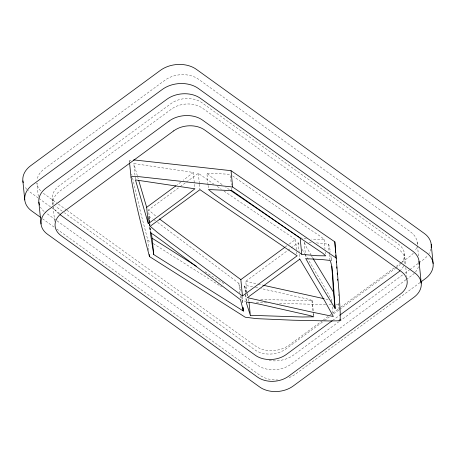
<?xml version="1.0" encoding="UTF-8"?>
<svg xmlns="http://www.w3.org/2000/svg" width="456" height="456" viewBox="0 0 456 456"><rect width="100%" height="100%" fill="white"/><g stroke="black" fill="none" stroke-linecap="round" stroke-linejoin="round"><path stroke-width="0.34" stroke-dasharray="2.28 1.71" d="M129.344 161.487L129.675 160.558L132.069 160.067M148.667 216.674L149.306 216.583L152.236 218.487M338.626 303.32L339.144 310.992M252.618 286.71L247.22 285.781L244.878 285.906L244.769 286.664L246.457 291.692M135.381 179.236L133.819 163.556L193.258 172.453L183.221 180.342M232.623 175.908L294.724 219.148L321.292 236.972L324.096 239.497L315.113 239.349A154.025 111.355 -5.7 0 1 311.659 239.047M180.798 182.166L177.127 184.902M149.842 222.859L148.548 209.902L179.664 187.034M180.228 186.618L185.888 182.463M186.453 182.047L198.331 173.314L213.944 184.201M285.222 247.01L288.637 244.501M289.207 244.08L295.465 239.48L223.582 190.79M246.924 292.889L245.767 281.301L287.371 250.72M287.941 250.304L298.201 242.763L299.649 245.185M322.506 320.591L289.098 345.141A23.797 17.203 -5.7 0 1 255.537 346.064L67.015 210.324M323.042 320.192L329.511 315.444M330.047 315.045L332.202 313.46M332.743 313.067L340.284 307.521M340.826 307.127L394.166 267.923M396.321 266.338L401.166 262.776M402.249 261.983L409.79 256.437A23.797 17.203 -5.7 0 0 413.905 252.499M322.398 322.113L285.861 348.96A22.036 15.931 -5.7 0 1 254.79 349.815L64.478 212.792M324.547 320.534L329.38 316.977M333.678 313.819L339.053 309.869M339.589 309.476L395.466 268.407M396.002 268.014L397.615 266.828A22.036 15.931 -5.7 0 0 400.265 264.514M332.612 320.454L339.133 315.666M339.065 321.611L293.698 354.956A25.559 18.479 -5.7 0 1 267.769 360.223M339.606 321.212L402.802 274.768M404.962 273.178L409.283 270.003M409.824 269.604L418.465 263.255M419.007 262.855L423.328 259.681A25.559 18.479 -5.7 0 0 427.745 255.451M405.977 279.727L291.002 364.23A23.797 17.203 -5.7 0 1 257.44 365.148L45.281 212.393M406.307 279.482L411.694 275.527A23.797 17.203 -5.7 0 0 414.561 273.024M420.067 282.56L295.602 374.04A25.559 18.479 -5.7 0 1 287.622 378.144M260.724 299.353L304.488 300.726L312.217 300.43L308.29 299.199L260.992 288.517M338.466 304.18L336.135 304.465M311.117 255.229C309.242 251.096 305.115 246.24 304.511 242.261M331.352 304.574L327.488 304.591M325.681 304.585L277.647 303.365M331.438 300.128L331.917 302.185M266.606 302.915L255.081 302.299M208.033 184.76L206.876 173.172L230.297 174.289M308.957 242.375L312.502 242.592M316.458 242.877L328.577 244.199L329.488 246.673L330.418 252.111M300.133 237.952L306.911 238.596M246.622 301.513L243.612 300.863L241.708 299.677M328.138 299.529L324.649 298.817M255.497 287.308L258.067 287.867M245.767 281.301L257.475 283.934M258.164 284.094L262.987 285.177M223.856 283.621L203.917 271.046M132.593 178.04L140.727 212.815L147.835 240.187L150.218 241.691M153.193 243.578L220.043 285.866M220.607 286.225L221.673 286.898M217.295 186.498L221.291 189.229M229.436 189.662L225.686 187.057M222.1 184.566L210.661 176.438L206.876 173.172M153.917 219.678L155.496 220.818M43.377 193.31L56.635 202.852M58.368 204.1L66.439 209.914M62.25 211.185L58.339 208.375A22.036 15.931 -5.7 0 1 55.86 206.197M38.315 198.024L29.771 191.873A25.559 18.479 -5.7 0 1 28.272 190.682M38.885 198.434L50.85 207.052M51.42 207.463L59.964 213.613M42.499 218.755L54.173 227.156M56.743 229.009L259.555 375.031A25.559 18.479 -5.7 0 0 277.693 379.956M157.565 222.328L238.893 283.358L241.138 291.19M155.57 215.905L148.548 209.902M302.185 249.432L304.716 253.678M305.081 254.283L324.626 287.229L331.712 300.139M311.419 255.742L312.685 257.931M246.964 293.311L247.91 296.394M137.775 177.253L138.219 178.78M137.347 175.805L133.819 163.556M131.721 174.015L132.012 175.355M150.337 228.125L151.056 232.161M149.676 224.249L149.847 225.281M149.226 221.394L148.753 217.843L149.3 223.292M330.879 255.879L331.381 260.741M417.143 242.256L417.422 245.083M417.496 245.79L418.551 256.397M404.421 253.696L405.526 264.782M405.806 267.592L406.723 276.741M328.354 244.068L329.306 253.61M329.375 254.288L329.984 260.427M332.395 306.956L333.074 313.774M324.096 239.497L324.997 249.118M325.322 251.769L325.726 255.856M312.217 300.43L313.443 312.696M313.511 313.38L313.853 316.789M311.921 300.589L313.141 312.856M313.209 313.54L313.483 316.264M304.209 242.318L305.851 258.854M298.201 242.763L299.085 251.626M299.358 254.351L299.831 259.122M295.465 239.48L296.622 251.068M296.691 251.752L297.101 255.839M248.697 298.954L248.896 301M246.992 293.573L247.26 296.297M244.878 285.906L245.698 294.086M245.767 294.77L246.514 302.265M244.718 286.1L245.436 293.852M245.505 294.536L246.354 302.459M230.434 175.651L231.386 185.193M231.659 187.923L231.933 190.648M241.936 296.24L242.592 302.818M241.857 296.685L242.472 302.818M238.893 283.358L239.845 292.906M240.118 295.63L240.523 299.723M208.101 185.444L208.506 189.531M198.331 173.314L199.357 183.54M199.42 184.218L199.967 189.673M193.258 172.453L194.889 188.812M149.91 223.537L150.041 224.899M148.901 216.406L149.38 221.177M149.648 223.902L149.785 225.264M150.058 227.989L150.537 232.765M148.776 217.079L149.391 223.218M149.454 223.896L149.728 226.626M149.796 227.305L150.343 232.76M149.368 223.976L149.636 226.7M149.705 227.384L150.275 233.039M147.835 240.187L148.924 251.096M129.361 160.78L129.498 162.142M52.389 198.89L53.141 206.454M53.215 207.161L54.686 221.935M38.287 196.496L36.947 183.067A23.797 17.203 -5.7 0 0 40.692 190.956M331.107 258.016L331.335 260.319M338.517 294.371L338.569 295.744M418.471 266.674A23.797 17.203 -5.7 0 1 415.445 272.032M44.112 211.481A23.797 17.203 -5.7 0 1 40.481 207.178M58.887 213.824A22.036 15.931 -5.7 0 1 53.728 207.52M52.947 204.482A22.036 15.931 -5.7 0 1 59.742 191.212L171.49 109.081A22.036 15.931 -5.7 0 1 202.567 108.226L399.011 249.671A22.036 15.931 -5.7 0 1 403.799 265.677M403.588 266.116A22.036 15.931 -5.7 0 1 400.813 269.963M430.948 248.913A25.559 18.479 -5.7 0 1 428.914 253.787M26.893 189.348A25.559 18.479 -5.7 0 1 24.618 186.27M416.562 247.591A23.797 17.203 -5.7 0 1 414.988 250.948M417.2 244.034A23.797 17.203 -5.7 0 0 410.713 232.018L198.548 79.258A23.797 17.203 -5.7 0 0 164.986 80.182L44.295 168.885A23.797 17.203 -5.7 0 0 37.078 179.499M401.422 263.18A22.036 15.931 -5.7 0 0 398.464 244.216L202.019 102.777A22.036 15.931 -5.7 0 0 170.943 103.626L59.194 185.763A22.036 15.931 -5.7 0 0 53.899 203.547"/><path stroke-width="0.68" d="M129.567 162.82L130.992 177.139C135.483 203.912 142.631 230.269 149.465 256.546L245.242 317.222L256.717 318.658L293.134 320.209L329.124 320.95L337.765 320.825L340.193 320.26L340.227 312.787L339.253 294.958L334.835 241.857L231.021 170.675L135.643 160.107A17.214 12.443 -5.7 0 0 134.035 160.016L133.522 160.01M335.137 308.57L332.737 274.375L331.586 265.392L330.435 260.889L329.984 260.427L322.096 259.567L305.839 258.677L315.66 276.587L335.137 308.57L333.507 292.205L331.831 266.093M243.333 310.969L240.523 299.723L163.311 241.714L153.866 234.846L150.343 232.76L153.757 254.579L243.287 310.998L242.991 307.561L243.287 310.998M130.992 177.139L132.468 176.575L135.671 176.375A17.214 12.443 -5.7 0 1 137.273 176.472L232.657 187.034L336.471 258.221M176.01 185.734L146.661 207.32L148.297 223.679L182.941 198.143L194.889 188.812L135.449 179.915L148.297 223.679M242.472 295.99L171.011 242.831L157.206 232.264L150.178 226.267L199.967 189.673L297.101 255.839L242.472 295.99L240.836 279.631L284.658 247.426M332.253 320.722L286.408 354.415A22.036 15.931 -5.7 0 1 255.331 355.27L60.004 214.628M339.703 315.244L398.156 272.283A22.036 15.931 -5.7 0 0 400.026 270.739M420.643 282.139L425.231 278.77A25.559 18.479 -5.7 0 0 426.223 252.538L198.343 88.464A25.559 18.479 -5.7 0 0 162.296 89.456L32.667 184.726A25.559 18.479 -5.7 0 0 31.675 210.957L40.909 217.603M250.327 315.313L302.522 317.005L313.853 316.789L309.92 315.558L259.703 304.226L249.968 302.288L246.821 302.134L246.354 302.459L246.405 303.023L250.327 315.313L249.033 302.362M301.769 254.311L313.289 255.406A154.025 111.355 -5.7 0 0 316.743 255.708L325.726 255.856L322.922 253.331L296.354 235.507L231.933 190.648L208.506 189.531L213.271 193.526L226.769 203.034L301.769 254.311L300.133 237.952M324.102 298.708L263.676 285.331M151.17 232.834L152.122 238.22L196.621 266.429M299.546 237.553L230.445 190.357M240.836 279.631L159.48 218.943M333.507 292.205L313.021 258.506M146.661 207.32L138.687 180.365M431.222 244.45L433.126 263.534M419.047 261.345L421.224 283.153M339.965 319.171L340.096 320.539M231.021 170.675L232.657 187.034M152.122 238.22L153.757 254.579M149.266 254.505L149.465 256.546M38.851 202.15L41.029 223.964M22.863 180.872L24.767 199.962M334.835 241.857L335.633 252.282M335.844 255.064L336.004 257.144M336.323 261.316L336.431 262.707M336.75 266.874L336.853 268.265M337.218 273.058L337.315 274.307M337.662 279.186L337.742 280.372M39.501 205.023A23.797 17.203 -5.7 0 1 46.204 187.969L166.89 99.265A23.797 17.203 -5.7 0 1 200.452 98.348L412.617 251.102A23.797 17.203 -5.7 0 1 419.007 264.315M23.199 182.748A25.559 18.479 -5.7 0 1 30.763 165.642L160.392 70.367A25.559 18.479 -5.7 0 1 196.439 69.38L424.314 233.449A25.559 18.479 -5.7 0 1 431.176 247.642M169.068 121.079L48.382 209.783A23.797 17.203 -5.7 0 0 47.458 234.207L259.618 386.962A23.797 17.203 -5.7 0 0 293.179 386.038L413.871 297.335A23.797 17.203 -5.7 0 0 414.795 272.916L202.629 120.156A23.797 17.203 -5.7 0 0 169.068 121.079M173.668 130.895L61.913 213.026A22.036 15.931 -5.7 0 0 61.064 235.638L257.509 377.078A22.036 15.931 -5.7 0 0 288.585 376.228L400.334 294.097A22.036 15.931 -5.7 0 0 401.189 271.48L204.744 130.04A22.036 15.931 -5.7 0 0 173.668 130.895M299.831 259.122L247.397 297.66L310.49 311.796L333.347 316.498L324.883 301.216L299.831 259.122"/></g></svg>
